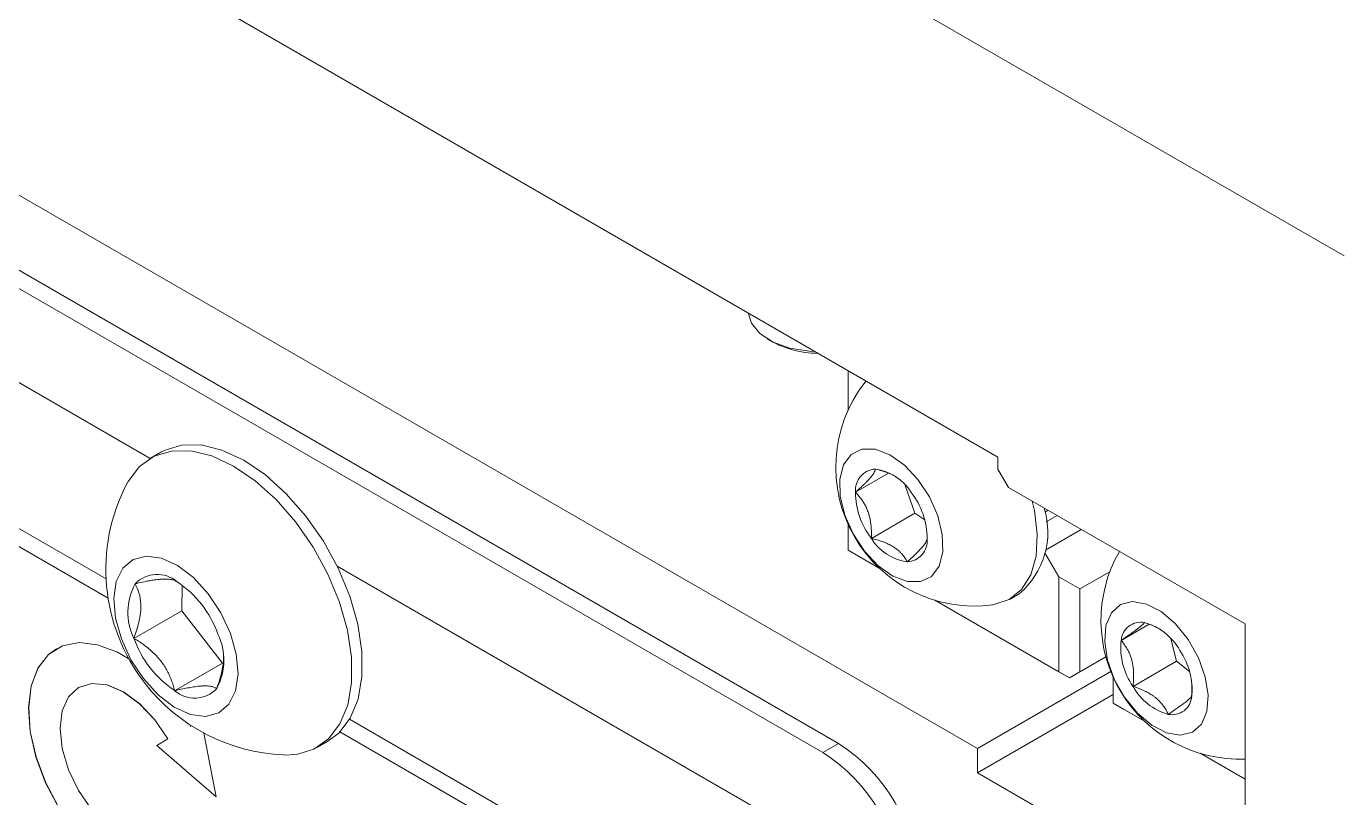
# Model space of a CAD drawing. Header units: millimetres. Extents: x 2 to 278, y 1 to 215.
# Drawn here: x 201.75 to 212.99, y 163.52 to 170.11 of the extents above; entities that cross this region are included whole.
import ezdxf

# ---------------------------------------------------------------- set-up
doc = ezdxf.new("R2010")
doc.units = ezdxf.units.MM

msp = doc.modelspace()

# ---------------------------------------------------------------- linework, layer by layer
at = {"color": 7, "linetype": 'Continuous', "lineweight": 18}
for p, q in [((212.996, 168.147), (194.505, 178.821)), ((210.04, 166.431), (197.573, 173.629)), ((197.743, 170.941), (209.866, 163.942)), ((208.681, 163.985), (198.803, 169.688)), ((208.547, 163.908), (198.669, 169.611)), ((202.805, 166.419), (198.893, 168.677)), ((199.027, 167.355), (202.429, 165.391)), ((198.893, 167.277), (202.446, 165.227)), ((208.761, 167.17), (208.761, 166.826)), ((208.916, 167.08), (208.904, 167.065)), ((202.896, 166.472), (202.808, 166.421)), ((210.04, 166.328), (210.04, 166.431)), ((209.106, 166.294), (208.825, 166.132)), ((210.04, 166.328), (210.13, 166.172)), ((209.25, 166.189), (209.332, 165.951)), ((212.15, 165.006), (210.13, 166.172)), ((210.442, 165.961), (210.469, 165.976)), ((210.442, 165.961), (210.469, 165.976)), ((208.761, 165.86), (208.761, 165.637)), ((209.332, 165.951), (208.961, 165.736)), ((209.332, 165.951), (209.416, 165.896)), ((210.452, 165.879), (210.545, 165.932)), ((210.446, 165.636), (210.752, 165.813)), ((208.761, 165.637), (209.028, 165.483)), ((210.561, 165.408), (210.442, 165.614)), ((209.028, 165.483), (208.851, 165.585)), ((208.323, 163.234), (204.401, 165.498)), ((210.561, 164.598), (210.561, 165.408)), ((210.561, 165.408), (210.741, 165.305)), ((210.741, 165.305), (210.996, 165.452)), ((203.079, 165.337), (203.074, 165.119)), ((210.741, 165.305), (210.741, 164.598)), ((209.503, 165.208), (210.561, 164.598)), ((210.651, 164.546), (209.503, 165.208)), ((210.144, 165.218), (210.223, 165.264)), ((203.074, 165.119), (202.666, 164.883)), ((203.074, 165.119), (203.422, 164.672)), ((211.332, 165.004), (211.092, 164.865)), ((212.15, 162.517), (212.15, 165.006)), ((211.515, 164.88), (211.565, 164.687)), ((202.005, 164.794), (202.004, 164.794)), ((210.651, 164.546), (210.962, 164.726)), ((210.741, 164.598), (210.962, 164.726)), ((203.422, 164.672), (203.014, 164.436)), ((203.422, 164.672), (203.429, 164.672)), ((211.565, 164.687), (211.194, 164.473)), ((211.565, 164.687), (211.676, 164.599)), ((211.004, 164.599), (209.866, 163.942)), ((210.651, 164.546), (210.561, 164.598)), ((210.741, 164.598), (210.651, 164.546)), ((210.651, 164.546), (210.651, 164.546)), ((211.024, 164.553), (211.024, 164.331)), ((202.195, 164.464), (202.194, 164.464)), ((211.024, 164.403), (209.866, 163.735)), ((211.024, 164.331), (211.291, 164.177)), ((211.113, 164.279), (211.024, 164.331)), ((211.024, 164.331), (211.024, 164.331)), ((211.291, 164.176), (211.113, 164.279)), ((204.506, 164.192), (208.456, 161.911)), ((203.154, 164.138), (203.147, 164.134)), ((203.148, 164.134), (203.147, 164.134)), ((203.154, 164.138), (203.148, 164.134)), ((203.369, 163.529), (203.264, 164.073)), ((204.424, 164.084), (208.323, 161.834)), ((202.956, 164.024), (202.861, 163.969)), ((202.861, 163.969), (203.369, 163.529)), ((202.862, 163.969), (202.861, 163.969)), ((202.957, 164.024), (202.862, 163.969)), ((202.862, 163.969), (203.369, 163.53)), ((202.957, 164.024), (202.956, 164.024)), ((204.233, 163.953), (204.32, 164.004)), ((208.681, 163.985), (208.547, 163.908)), ((209.866, 163.942), (209.866, 163.735)), ((211.766, 163.902), (212.15, 163.68)), ((212.15, 163.68), (211.766, 163.902)), ((209.866, 163.735), (213.117, 161.858))]:
    msp.add_line(p, q, dxfattribs=at)
at = {"color": 7, "linetype": 'Continuous', "lineweight": 18, "flags": 128}
for points in [[(208.481, 167.331), (208.429, 167.334), (208.265, 167.36), (208.122, 167.412), (208.009, 167.485), (207.936, 167.574), (207.91, 167.661)], [(204.32, 164.004), (204.415, 164.075), (204.512, 164.202), (204.579, 164.365), (204.612, 164.557), (204.611, 164.772), (204.576, 165.003), (204.508, 165.242), (204.409, 165.481), (204.283, 165.712), (204.134, 165.927), (203.967, 166.118), (203.788, 166.279), (203.603, 166.404), (203.418, 166.49), (203.239, 166.534), (203.073, 166.533), (202.925, 166.488), (202.896, 166.472)], [(203.943, 163.887), (204.055, 163.892), (204.203, 163.937), (204.328, 164.025), (204.425, 164.152), (204.491, 164.314), (204.524, 164.506), (204.523, 164.722), (204.488, 164.953), (204.42, 165.192), (204.321, 165.431), (204.195, 165.661), (204.047, 165.876), (203.88, 166.067), (203.701, 166.228), (203.515, 166.354), (203.33, 166.44), (203.152, 166.483), (202.986, 166.482), (202.838, 166.437), (202.713, 166.35), (202.616, 166.223), (202.606, 166.203)], [(209.527, 165.93), (209.456, 166.091), (209.358, 166.239), (209.242, 166.362), (209.117, 166.45), (208.993, 166.497), (208.88, 166.497), (208.788, 166.452), (208.723, 166.365), (208.691, 166.243), (208.695, 166.096), (208.734, 165.935), (208.806, 165.774), (208.903, 165.626), (209.019, 165.503), (209.144, 165.414), (209.268, 165.368), (209.381, 165.367), (209.473, 165.412), (209.538, 165.499), (209.57, 165.622), (209.566, 165.769), (209.527, 165.93)], [(209.999, 165.17), (210.006, 165.171), (210.137, 165.214), (210.243, 165.301), (210.321, 165.426), (210.366, 165.585), (210.376, 165.771), (210.352, 165.974), (210.334, 166.054)], [(202.748, 164.539), (202.874, 164.401), (203.011, 164.297), (203.149, 164.234), (203.278, 164.217), (203.39, 164.246), (203.477, 164.32), (203.533, 164.434), (203.555, 164.579), (203.54, 164.747), (203.491, 164.925), (203.409, 165.101), (203.301, 165.264), (203.175, 165.402), (203.038, 165.505), (202.901, 165.568), (202.771, 165.585), (202.659, 165.556), (202.572, 165.482), (202.516, 165.368), (202.494, 165.223), (202.509, 165.055), (202.559, 164.878), (202.64, 164.701), (202.748, 164.539)], [(211.81, 164.554), (211.752, 164.717), (211.665, 164.872), (211.556, 165.007), (211.434, 165.111), (211.308, 165.176), (211.189, 165.197), (211.087, 165.171), (211.01, 165.101), (210.963, 164.993), (210.952, 164.854), (210.976, 164.698), (211.034, 164.536), (211.122, 164.381), (211.231, 164.245), (211.353, 164.141), (211.479, 164.076), (211.597, 164.056), (211.7, 164.081), (211.777, 164.151), (211.823, 164.26), (211.835, 164.398), (211.81, 164.554)], [(202.622, 164.708), (202.525, 164.764), (202.356, 164.829), (202.198, 164.847), (202.056, 164.819), (201.937, 164.745), (201.847, 164.629), (201.79, 164.476), (201.767, 164.294), (201.781, 164.089), (201.83, 163.871), (201.913, 163.651), (202.025, 163.437), (202.162, 163.24), (202.318, 163.068), (202.485, 162.929), (202.656, 162.829), (202.823, 162.772), (202.979, 162.762), (202.979, 162.762)], [(202.005, 164.794), (201.938, 164.745), (201.848, 164.63), (201.79, 164.477), (201.768, 164.294), (201.782, 164.089), (201.831, 163.872), (201.914, 163.651), (202.026, 163.438), (202.163, 163.24), (202.319, 163.068), (202.486, 162.929), (202.657, 162.829), (202.824, 162.773), (202.98, 162.763)], [(202.845, 163.109), (202.715, 163.122), (202.575, 163.182), (202.436, 163.283), (202.306, 163.42), (202.194, 163.584), (202.109, 163.762), (202.055, 163.943), (202.036, 164.115), (202.055, 164.265), (202.109, 164.384), (202.194, 164.464), (202.306, 164.498), (202.436, 164.485), (202.575, 164.426), (202.715, 164.324), (202.845, 164.187), (202.956, 164.024)], [(202.195, 164.464), (202.307, 164.499), (202.437, 164.486), (202.576, 164.427), (202.716, 164.325), (202.846, 164.188), (202.957, 164.024)]]:
    msp.add_lwpolyline(points, dxfattribs=at)
at = {"color": 7, "linetype": 'Continuous', "lineweight": 18}
for centre, radius, start, end in [((208.506, 168.141), 0.825, 237.973, 270.1389), ((209.841, 166.343), 1.184, 142.352, 277.6426), ((209.004, 166.148), 0.18, 92.8751, 185.314), ((208.934, 165.9), 0.432, 31.9031, 81.8912), ((204.013, 165.472), 1.586, 152.5193, 217.908), ((209.465, 166.13), 0.64, 179.8948, 217.9895), ((208.796, 165.734), 0.64, 359.8948, 37.9895), ((209.775, 165.791), 0.692, 310.368, 17.1195), ((209.327, 165.964), 0.432, 211.9031, 261.8912), ((209.257, 165.716), 0.18, 272.8751, 5.314), ((212.104, 165.036), 1.184, 150.1662, 272.2488), ((202.865, 165.168), 0.261, 49.3627, 136.4071), ((203.123, 165.105), 0.508, 151.4635, 205.9514), ((202.537, 164.62), 0.897, 19.5002, 56.3157), ((211.26, 164.853), 0.168, 78.9602, 175.9771), ((211.154, 164.536), 0.502, 28.9863, 74.0479), ((203.512, 165.183), 0.897, 199.5002, 236.3157), ((202.926, 164.697), 0.508, 331.4635, 25.9514), ((211.673, 164.806), 0.584, 174.1981, 214.7778), ((211.113, 164.446), 0.584, 354.1981, 34.7778), ((204.013, 165.472), 1.586, 217.908, 267.4753), ((203.184, 164.634), 0.261, 229.3627, 316.4071), ((211.633, 164.716), 0.502, 208.9863, 254.0479), ((211.527, 164.399), 0.168, 258.9602, 355.9771), ((207.892, 162.752), 1.464, 2.6055, 57.3945), ((207.758, 162.675), 1.464, 2.6055, 57.3945)]:
    msp.add_arc(centre, radius, start, end, dxfattribs=at)
for points, knots in [([(208.995, 166.328), (208.994, 166.324), (208.993, 166.316), (208.986, 166.302), (208.977, 166.286), (208.964, 166.269), (208.95, 166.252), (208.935, 166.235), (208.916, 166.215), (208.897, 166.197), (208.873, 166.175), (208.85, 166.153), (208.831, 166.137), (208.825, 166.132)], [0, 0, 0, 0, 0.107995, 0.216998, 0.327605, 0.439783, 0.492502, 0.589225, 0.672712, 0.752171, 0.813878, 0.93781, 1, 1, 1, 1]), ([(209.171, 166.262), (209.162, 166.268), (209.144, 166.278), (209.118, 166.289), (209.087, 166.301), (209.048, 166.314), (209.013, 166.323), (208.995, 166.328)], [0, 0, 0, 0, 0.1784324, 0.3557793, 0.4450078, 0.7217121, 1, 1, 1, 1]), ([(208.825, 166.132), (208.833, 166.123), (208.849, 166.105), (208.867, 166.082), (208.884, 166.059), (208.899, 166.035), (208.915, 166.005), (208.927, 165.978), (208.935, 165.955), (208.942, 165.932), (208.95, 165.902), (208.956, 165.864), (208.959, 165.832), (208.961, 165.801), (208.962, 165.771), (208.961, 165.748), (208.961, 165.736)], [0, 0, 0, 0, 0.090104, 0.180412, 0.220442, 0.300883, 0.382267, 0.464712, 0.506234, 0.547616, 0.63098, 0.715576, 0.801326, 0.844454, 0.922158, 1, 1, 1, 1]), ([(208.961, 165.736), (208.976, 165.732), (209.007, 165.725), (209.052, 165.71), (209.095, 165.693), (209.129, 165.676), (209.158, 165.658), (209.182, 165.641), (209.204, 165.621), (209.221, 165.603), (209.24, 165.581), (209.254, 165.559), (209.263, 165.543), (209.266, 165.537)], [0, 0, 0, 0, 0.107817, 0.216649, 0.327368, 0.439781, 0.497168, 0.59382, 0.672575, 0.752172, 0.813843, 0.937774, 1, 1, 1, 1]), ([(209.266, 165.537), (209.288, 165.556), (209.331, 165.595), (209.378, 165.642), (209.409, 165.678), (209.425, 165.702), (209.433, 165.72), (209.435, 165.729), (209.436, 165.733)], [0, 0, 0, 0, 0.216113, 0.439614, 0.593233, 0.751987, 0.875425, 1, 1, 1, 1]), ([(209.436, 165.733), (209.436, 165.739), (209.437, 165.75), (209.437, 165.762), (209.437, 165.767)], [0, 0, 0, 0, 0.511305, 1, 1, 1, 1]), ([(203.03, 165.369), (203.026, 165.371), (203.017, 165.377), (202.996, 165.383), (202.968, 165.388), (202.937, 165.39), (202.905, 165.389), (202.873, 165.386), (202.839, 165.382), (202.805, 165.376), (202.762, 165.368), (202.72, 165.359), (202.687, 165.351), (202.676, 165.348)], [0, 0, 0, 0, 0.079549, 0.191313, 0.305926, 0.422084, 0.500997, 0.580584, 0.662166, 0.744352, 0.807895, 0.935737, 1, 1, 1, 1]), ([(202.676, 165.348), (202.688, 165.324), (202.713, 165.274), (202.728, 165.189), (202.725, 165.101), (202.71, 165.024), (202.69, 164.951), (202.674, 164.906), (202.666, 164.883)], [0, 0, 0, 0, 0.2161187, 0.4396254, 0.5932435, 0.7519958, 0.8754297, 1, 1, 1, 1]), ([(211.292, 165.018), (211.29, 165.016), (211.287, 165.011), (211.277, 165.002), (211.264, 164.99), (211.249, 164.978), (211.232, 164.964), (211.215, 164.951), (211.193, 164.935), (211.172, 164.92), (211.145, 164.902), (211.12, 164.884), (211.099, 164.87), (211.092, 164.865)], [0, 0, 0, 0, 0.107995, 0.216998, 0.327605, 0.439783, 0.492502, 0.589225, 0.672712, 0.752171, 0.813878, 0.93781, 1, 1, 1, 1]), ([(211.43, 164.958), (211.423, 164.962), (211.411, 164.969), (211.383, 164.983), (211.344, 165), (211.309, 165.012), (211.292, 165.018)], [0, 0, 0, 0, 0.16116, 0.277344, 0.637641, 1, 1, 1, 1]), ([(202.666, 164.883), (202.673, 164.879), (202.693, 164.867), (202.719, 164.85), (202.752, 164.827), (202.785, 164.802), (202.823, 164.769), (202.86, 164.733), (202.892, 164.695), (202.921, 164.656), (202.945, 164.616), (202.967, 164.574), (202.982, 164.537), (202.996, 164.499), (203.006, 164.468), (203.012, 164.444), (203.014, 164.436)], [0, 0, 0, 0, 0.03883, 0.1166, 0.155556, 0.238619, 0.322154, 0.407544, 0.493762, 0.57354, 0.654037, 0.736529, 0.819573, 0.864564, 0.954781, 1, 1, 1, 1]), ([(211.092, 164.865), (211.1, 164.857), (211.114, 164.839), (211.129, 164.816), (211.144, 164.793), (211.156, 164.77), (211.17, 164.74), (211.179, 164.713), (211.185, 164.69), (211.19, 164.667), (211.195, 164.638), (211.199, 164.6), (211.199, 164.569), (211.199, 164.538), (211.197, 164.508), (211.195, 164.485), (211.194, 164.473)], [0, 0, 0, 0, 0.090104, 0.180412, 0.220442, 0.300883, 0.382267, 0.464712, 0.506234, 0.547616, 0.63098, 0.715576, 0.801326, 0.844454, 0.922158, 1, 1, 1, 1]), ([(203.373, 164.454), (203.376, 164.464), (203.387, 164.493), (203.403, 164.542), (203.418, 164.602), (203.427, 164.65), (203.432, 164.693), (203.432, 164.715), (203.432, 164.728)], [0, 0, 0, 0, 0.103296, 0.310511, 0.520921, 0.73541, 0.843678, 1, 1, 1, 1]), ([(203.014, 164.436), (203.033, 164.44), (203.07, 164.449), (203.125, 164.46), (203.177, 164.469), (203.22, 164.475), (203.255, 164.477), (203.282, 164.477), (203.305, 164.476), (203.325, 164.473), (203.345, 164.468), (203.36, 164.461), (203.37, 164.456), (203.373, 164.454)], [0, 0, 0, 0, 0.107745, 0.216086, 0.327188, 0.439788, 0.516283, 0.593432, 0.672515, 0.752184, 0.81378, 0.937706, 1, 1, 1, 1]), ([(211.194, 164.473), (211.209, 164.468), (211.239, 164.457), (211.284, 164.439), (211.327, 164.417), (211.36, 164.396), (211.389, 164.375), (211.412, 164.355), (211.434, 164.331), (211.451, 164.31), (211.469, 164.284), (211.483, 164.259), (211.492, 164.24), (211.495, 164.234)], [0, 0, 0, 0, 0.107817, 0.2166493, 0.3273681, 0.4397812, 0.4971678, 0.5938198, 0.6725753, 0.7521721, 0.8138427, 0.9377742, 1, 1, 1, 1]), ([(211.495, 164.234), (211.518, 164.25), (211.565, 164.283), (211.619, 164.321), (211.655, 164.349), (211.675, 164.367), (211.688, 164.379), (211.692, 164.384), (211.694, 164.387)], [0, 0, 0, 0, 0.216113, 0.439614, 0.593233, 0.751987, 0.875425, 1, 1, 1, 1]), ([(211.694, 164.387), (211.695, 164.393), (211.697, 164.41), (211.698, 164.433), (211.699, 164.458), (211.699, 164.471), (211.699, 164.478)], [0, 0, 0, 0, 0.190755, 0.572627, 0.76382, 1, 1, 1, 1])]:
    msp.add_open_spline(points, degree=3, knots=knots, dxfattribs=at)

doc.saveas('drawing.dxf')
